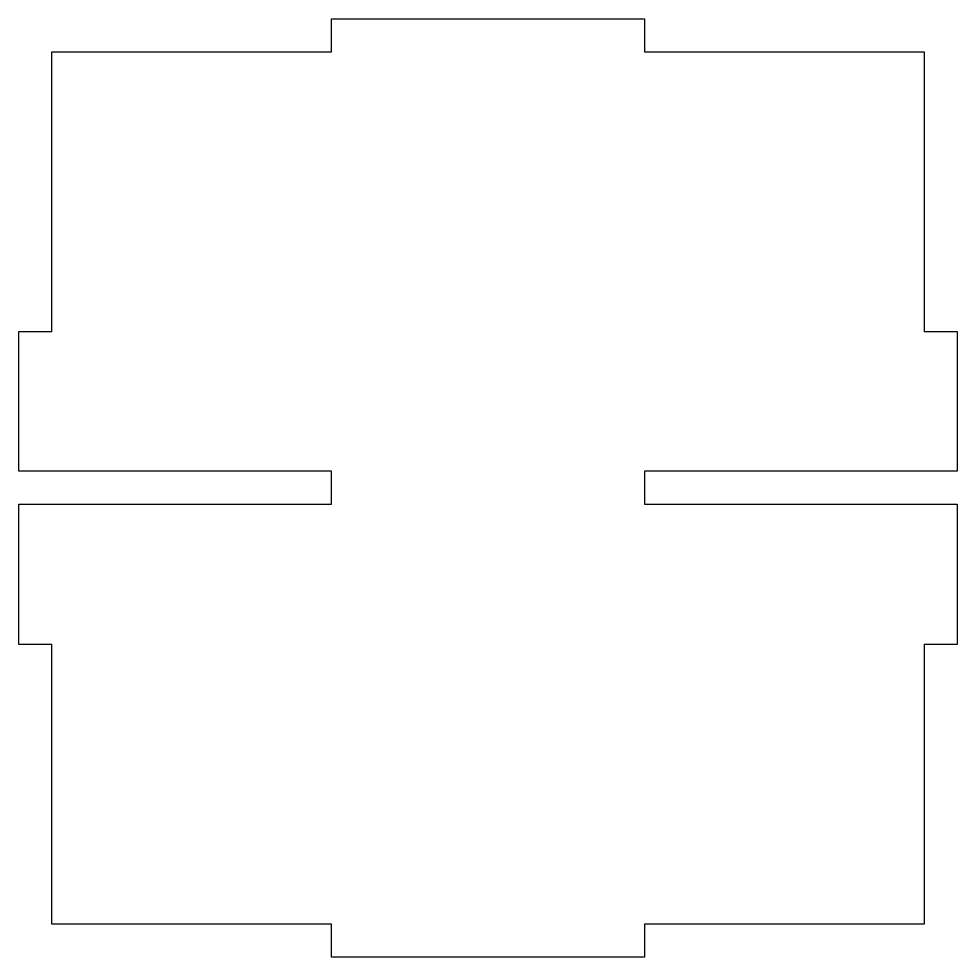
# Model space of a CAD drawing. Header units: millimetres. Extents: x -85.5 to 0, y 0 to 85.5.
import ezdxf

# ---------------------------------------------------------------- set-up
doc = ezdxf.new("R2010")
doc.units = ezdxf.units.MM
doc.layers.get('0').update_dxf_attribs({"linetype": 'CONTINUOUS'})

msp = doc.modelspace()

# ---------------------------------------------------------------- linework, layer by layer
msp.add_lwpolyline([(-3.02, 56.987), (-0.02, 56.987), (-0.02, 44.25), (-28.493, 44.25), (-28.493, 41.25), (-0.02, 41.25), (-0.02, 28.493), (-3.02, 28.493), (-3.02, 3), (-28.493, 3), (-28.493, 0), (-56.987, 0), (-56.987, 3), (-82.48, 3), (-82.48, 28.493), (-85.48, 28.493), (-85.48, 41.25), (-56.987, 41.25), (-56.987, 44.25), (-85.48, 44.25), (-85.48, 56.987), (-82.48, 56.987), (-82.48, 82.46), (-56.987, 82.46), (-56.987, 85.46), (-28.493, 85.46), (-28.493, 82.46), (-3.02, 82.46)], close=True)

doc.saveas('drawing.dxf')
